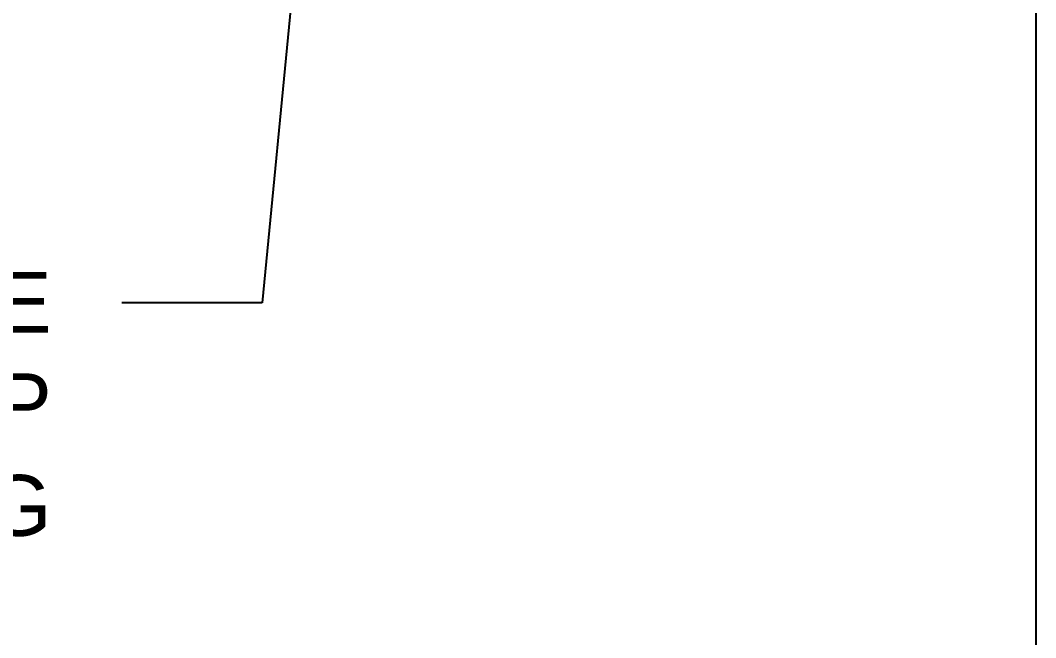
# Model space of a CAD drawing. Header units: feet. Extents: x -12372 to 90117, y -14865 to 4121.
# Drawn here: x 7871.4 to 8204.9, y 1074.8 to 1277.5 of the extents above; entities that cross this region are included whole.
import ezdxf
from ezdxf import colors
from ezdxf.entities.mleader import LeaderData, LeaderLine
from ezdxf.math import Vec2, Vec3

# ---------------------------------------------------------------- set-up
doc = ezdxf.new("R2010")
doc.units = ezdxf.units.FT
doc.header["$MEASUREMENT"] = 0
doc.layers.add('G-ANNO-TEXT', color=1, linetype='Continuous')
doc.styles.add('NEI-A', font='arial.ttf')

msp = doc.modelspace()

# ---------------------------------------------------------------- linework, layer by layer
msp.add_lwpolyline([(4102.45, 4121.03), (8204.9, 4121.03), (8204.9, 669.44), (4102.45, 669.44)], close=True)

# ---------------------------------------------------------------- next in the draw order: leaders
at = {"layer": 'G-ANNO-TEXT'}
ml = msp.add_multileader_mtext('Standard', dxfattribs=at)
ml.set_content('ROTATE EVERY OTHER MODULE 180%%D TO ACCOMMODATE SKIP STRINGING', color=256, style='NEI-A')
ml.set_leader_properties()
ml.build(insert=Vec2(0, 0))
ml.multileader.update_dxf_attribs({"dogleg_length": 0.36, "arrow_head_size": 22.51})
ctx = ml.context
ctx.base_point, ctx.char_height, ctx.arrow_head_size, ctx.landing_gap_size, ctx.plane_origin = Vec3(7348.57, 1184.75, -22.9), 20, 22.51, 23.05, Vec3(14480.51, -4499.37, -22.9)
ctx.text_align_type = 2
notes = []
notes.append((ctx, [(1, (1, 1, 0), (7950.91, 1184.75, -22.9), (-1, 0), 46.1, [(1, [(7969.98, 1383.12, -22.9)], 0, [])])]))
ctx.mtext.insert, ctx.mtext.width, ctx.mtext.alignment, ctx.mtext.flow_direction = Vec3(7881.77, 1194.92, -22.9), 512.5465, 3, 5
ctx.mtext.has_bg_fill, ctx.mtext.bg_color, ctx.mtext.bg_scale_factor, ctx.mtext.bg_transparency, ctx.mtext.use_window_bg_color = 1, -1073741824, 1.5, 0, 1
for ctx, leaders in notes:
    for number, flags, end, landing, length, lines in leaders:
        leader = LeaderData()
        leader.index, (leader.has_last_leader_line, leader.has_dogleg_vector, leader.attachment_direction) = number, flags
        leader.last_leader_point, leader.dogleg_vector, leader.dogleg_length = Vec3(end), Vec3(landing), length
        for number, points, colour, breaks in lines:
            line = LeaderLine()
            line.index, line.vertices, line.color, line.breaks = number, Vec3.list(points), colors.encode_raw_color(colour), breaks
            leader.lines.append(line)
        ctx.leaders.append(leader)

doc.saveas('drawing.dxf')
